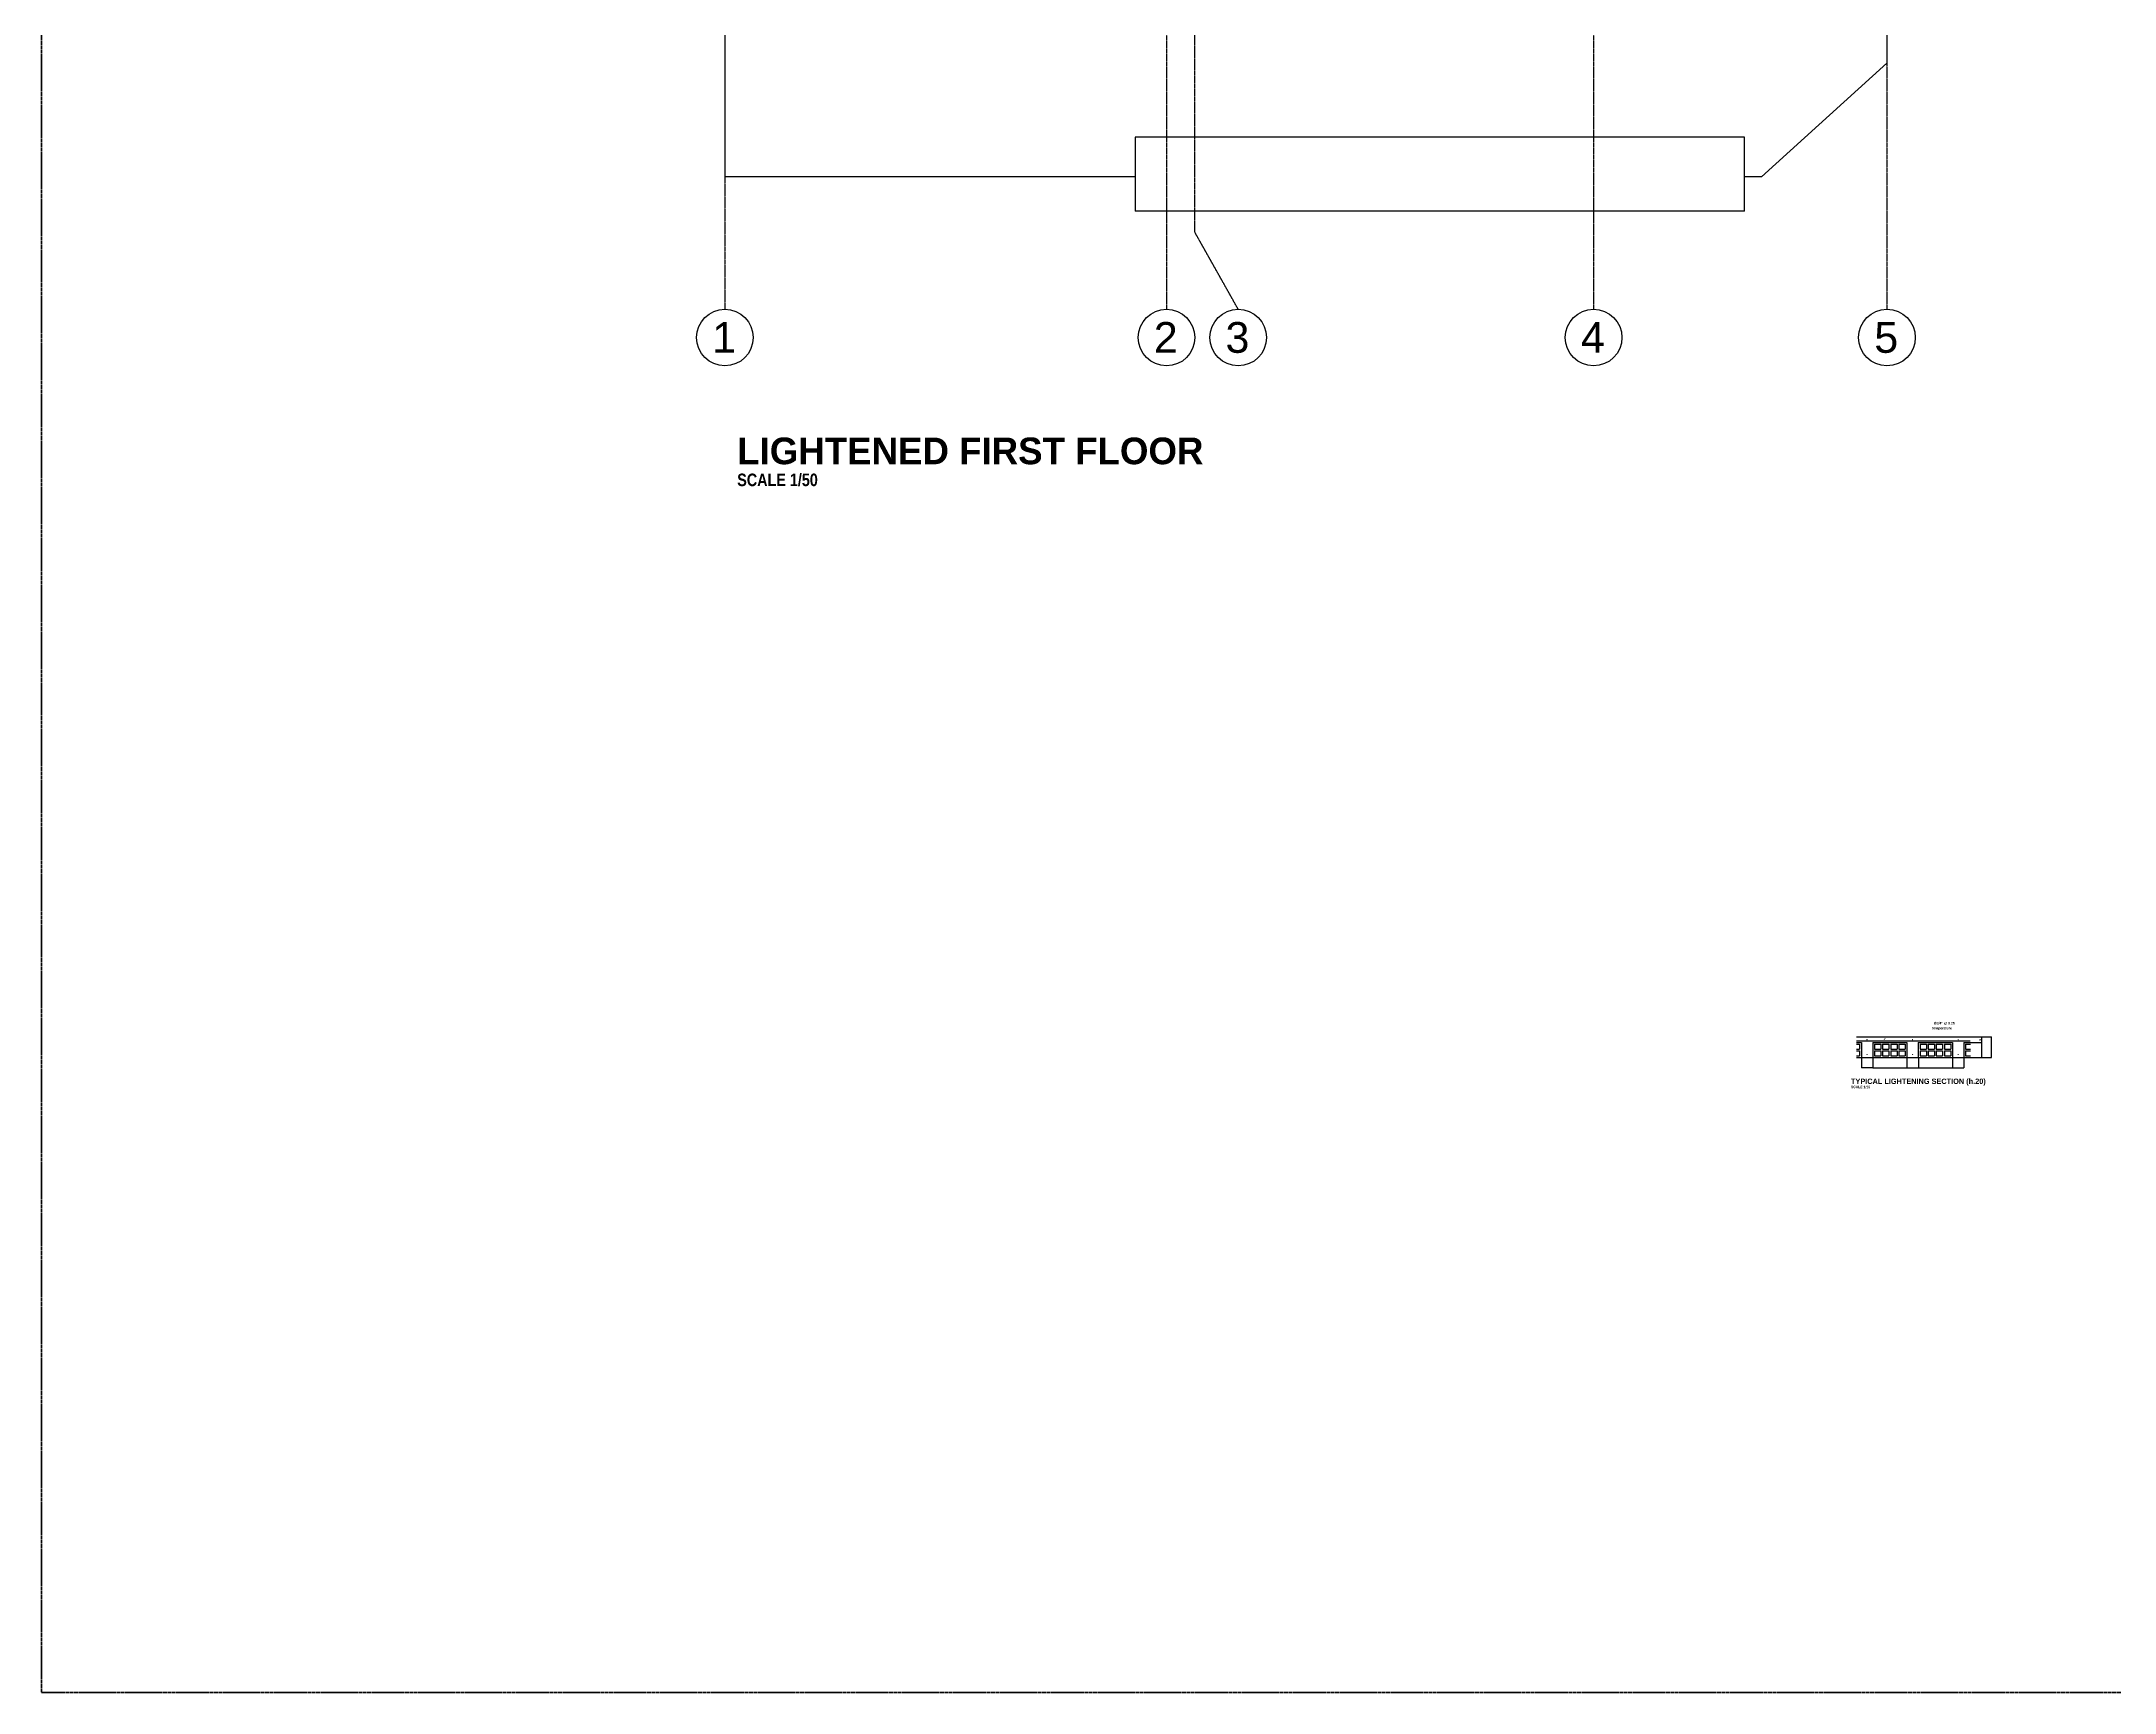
# Model space of a CAD drawing. Header units: millimetres. Extents: x -249630 to 95394, y -188036 to 109963.
# Drawn here: x 52280 to 70476, y -98829 to -84337 of the extents above; entities that cross this region are included whole.
import ezdxf

# ---------------------------------------------------------------- set-up
doc = ezdxf.new("R2010")
doc.units = ezdxf.units.MM
doc.header["$PDMODE"] = 2
for name, pattern in [('ACAD_ISO04W100', [30, 24, -3, 0, -3]), ('DASHED2', [9.525, 6.35, -3.175]), ('HID8', [10, 8, -2])]:
    doc.linetypes.add(name, pattern=pattern)
for name, color, linetype in [('EJES', 161, 'Continuous'), ('Layer1', 2, 'Continuous'), ('SOMBRA', 252, 'Continuous'), ('TEXTOS', 11, 'Continuous'), ('TITULOS', 180, 'Continuous'), ('VEREDA', 1, 'Continuous')]:
    doc.layers.add(name, color=color, linetype=linetype)
doc.styles.add('ARIAL', font='arial.ttf', dxfattribs={"height": 0.14})
doc.styles.add('COTAS', font='arial.ttf', dxfattribs={"width": 1.1})
doc.styles.add('DESCRIPCION(E)', font='swisscbi.ttf', dxfattribs={"width": 1.1, "oblique": 15, "height": 0.15})
doc.styles.add('TITULOS(E)', font='swisscbi.ttf', dxfattribs={"oblique": 15, "height": 0.23})
doc.dimstyles.new('Copy of COTA1-10', dxfattribs={"dimscale": 0.1, "dimtxt": 0.22, "dimasz": 0.12, "dimexe": 0.08, "dimexo": 0.05, "dimgap": 0.076, "dimtad": 2, "dimtih": 1, "dimtoh": 1, "dimzin": 4, "dimdsep": 46, "dimtxsty": 'COTAS', "dimblk": 'ARCHTICK', "dimcen": -0.1, "dimclrd": 141, "dimclre": 141, "dimclrt": 11, "dimadec": 0, "dimazin": 0, "dimtfac": 1, "dimtix": 1, "dimtmove": 1, "dimatfit": 3, "dimfxl": 1, "dimtolj": 1, "dimtzin": 0, "dimarcsym": 0})
doc.dimstyles.new('COTA1-10', dxfattribs={"dimscale": 0.1, "dimtxt": 0.22, "dimasz": 0.12, "dimexe": 0.08, "dimexo": 0.05, "dimgap": 0.076, "dimtad": 2, "dimzin": 4, "dimdsep": 46, "dimtxsty": 'COTAS', "dimblk": 'ARCHTICK', "dimcen": -0.1, "dimclrd": 141, "dimclre": 141, "dimclrt": 11, "dimadec": 0, "dimazin": 0, "dimtfac": 1, "dimtix": 1, "dimtmove": 1, "dimatfit": 3, "dimfxl": 1, "dimtolj": 1, "dimtzin": 0, "dimarcsym": 0})

# ---------------------------------------------------------------- blocks, each defined once
blk = doc.blocks.new('_ArchTick')
at = {"color": 0, "linetype": 'ByBlock', "const_width": 0.15}
blk.add_lwpolyline([(-0.5, -0.5), (0.5, 0.5)], dxfattribs=at)
blk = doc.blocks.new('*D425')
at = {"color": 141, "lineweight": -2, "transparency": 16777216}
for p, q in [((69311, -93074), (69396, -93074)), ((69396, -93255), (69396, -93074)), ((69311, -93255), (69396, -93255))]:
    blk.add_line(p, q, dxfattribs=at)
at = {"layer": 'Defpoints', "color": 0, "transparency": 16777216}
for p in [(69311, -93074), (69396, -93074), (69311, -93255)]:
    blk.add_point(p, dxfattribs=at)
at = {"color": 141, "lineweight": -2, "transparency": 16777216, "xscale": 0.012, "yscale": 0.012, "zscale": 0.012}
for p, rotation in [((69396, -93074), 90), ((69396, -93255), 270)]:
    blk.add_blockref('_ArchTick', p, dxfattribs=dict(at, rotation=rotation))
at = {"color": 11, "transparency": 16777216, "insert": (69396, -93164), "char_height": 0.022, "attachment_point": 5, "style": 'COTAS'}
blk.add_mtext('\\A1;.20', dxfattribs=at)
blk = doc.blocks.new('*D426')
at = {"color": 141, "lineweight": -2, "transparency": 16777216}
for p, q in [((68754, -93255), (68754, -93347)), ((69054, -93255), (69054, -93347)), ((68754, -93347), (69054, -93347))]:
    blk.add_line(p, q, dxfattribs=at)
at = {"layer": 'Defpoints', "color": 0, "transparency": 16777216}
for p in [(68754, -93255), (69054, -93255), (69054, -93347)]:
    blk.add_point(p, dxfattribs=at)
at = {"color": 141, "lineweight": -2, "transparency": 16777216, "xscale": 0.012, "yscale": 0.012, "zscale": 0.012, "rotation": 180}
blk.add_blockref('_ArchTick', (68754, -93347), dxfattribs=at)
at = {"color": 141, "lineweight": -2, "transparency": 16777216, "xscale": 0.012, "yscale": 0.012, "zscale": 0.012}
blk.add_blockref('_ArchTick', (69054, -93347), dxfattribs=at)
at = {"color": 11, "transparency": 16777216, "insert": (68904, -93347), "char_height": 0.022, "attachment_point": 5, "style": 'COTAS'}
blk.add_mtext('\\A1;.30', dxfattribs=at)
blk = doc.blocks.new('*D427')
at = {"color": 141, "lineweight": -2, "transparency": 16777216}
for p, q in [((68354, -93255), (68354, -93347)), ((68654, -93255), (68654, -93347)), ((68354, -93347), (68654, -93347))]:
    blk.add_line(p, q, dxfattribs=at)
at = {"layer": 'Defpoints', "color": 0, "transparency": 16777216}
for p in [(68354, -93255), (68654, -93255), (68654, -93347)]:
    blk.add_point(p, dxfattribs=at)
at = {"color": 141, "lineweight": -2, "transparency": 16777216, "xscale": 0.012, "yscale": 0.012, "zscale": 0.012, "rotation": 180}
blk.add_blockref('_ArchTick', (68354, -93347), dxfattribs=at)
at = {"color": 141, "lineweight": -2, "transparency": 16777216, "xscale": 0.012, "yscale": 0.012, "zscale": 0.012}
blk.add_blockref('_ArchTick', (68654, -93347), dxfattribs=at)
at = {"color": 11, "transparency": 16777216, "insert": (68504, -93347), "char_height": 0.022, "attachment_point": 5, "style": 'COTAS'}
blk.add_mtext('\\A1;.30', dxfattribs=at)
blk = doc.blocks.new('*D428')
at = {"color": 141, "lineweight": -2, "transparency": 16777216}
for p, q in [((68254, -93255), (68254, -93347)), ((68354, -93255), (68354, -93347)), ((68354, -93347), (68254, -93347))]:
    blk.add_line(p, q, dxfattribs=at)
at = {"layer": 'Defpoints', "color": 0, "transparency": 16777216}
for p in [(68254, -93255), (68354, -93255), (68254, -93347)]:
    blk.add_point(p, dxfattribs=at)
at = {"color": 141, "lineweight": -2, "transparency": 16777216, "xscale": 0.012, "yscale": 0.012, "zscale": 0.012, "rotation": 180}
blk.add_blockref('_ArchTick', (68254, -93347), dxfattribs=at)
at = {"color": 141, "lineweight": -2, "transparency": 16777216, "xscale": 0.012, "yscale": 0.012, "zscale": 0.012}
blk.add_blockref('_ArchTick', (68354, -93347), dxfattribs=at)
at = {"color": 11, "transparency": 16777216, "insert": (68304, -93347), "char_height": 0.022, "attachment_point": 5, "style": 'COTAS'}
blk.add_mtext('\\A1;.10', dxfattribs=at)
blk = doc.blocks.new('*D429')
at = {"color": 141, "lineweight": -2, "transparency": 16777216}
for p, q in [((68654, -93255), (68654, -93347)), ((68754, -93255), (68754, -93347)), ((68654, -93347), (68754, -93347))]:
    blk.add_line(p, q, dxfattribs=at)
at = {"layer": 'Defpoints', "color": 0, "transparency": 16777216}
for p in [(68654, -93255), (68754, -93255), (68754, -93347)]:
    blk.add_point(p, dxfattribs=at)
at = {"color": 141, "lineweight": -2, "transparency": 16777216, "xscale": 0.012, "yscale": 0.012, "zscale": 0.012, "rotation": 180}
blk.add_blockref('_ArchTick', (68654, -93347), dxfattribs=at)
at = {"color": 141, "lineweight": -2, "transparency": 16777216, "xscale": 0.012, "yscale": 0.012, "zscale": 0.012}
blk.add_blockref('_ArchTick', (68754, -93347), dxfattribs=at)
at = {"color": 11, "transparency": 16777216, "insert": (68704, -93347), "char_height": 0.022, "attachment_point": 5, "style": 'COTAS'}
blk.add_mtext('\\A1;.10', dxfattribs=at)
blk = doc.blocks.new('*D430')
at = {"color": 141, "lineweight": -2, "transparency": 16777216}
for p, q in [((69054, -93255), (69054, -93347)), ((69154, -93255), (69154, -93347)), ((69054, -93347), (69154, -93347))]:
    blk.add_line(p, q, dxfattribs=at)
at = {"layer": 'Defpoints', "color": 0, "transparency": 16777216}
for p in [(69054, -93255), (69154, -93255), (69154, -93347)]:
    blk.add_point(p, dxfattribs=at)
at = {"color": 141, "lineweight": -2, "transparency": 16777216, "xscale": 0.012, "yscale": 0.012, "zscale": 0.012, "rotation": 180}
blk.add_blockref('_ArchTick', (69054, -93347), dxfattribs=at)
at = {"color": 141, "lineweight": -2, "transparency": 16777216, "xscale": 0.012, "yscale": 0.012, "zscale": 0.012}
blk.add_blockref('_ArchTick', (69154, -93347), dxfattribs=at)
at = {"color": 11, "transparency": 16777216, "insert": (69104, -93347), "char_height": 0.022, "attachment_point": 5, "style": 'COTAS'}
blk.add_mtext('\\A1;.10', dxfattribs=at)
blk = doc.blocks.new('*D431')
at = {"color": 141, "lineweight": -2, "transparency": 16777216}
for p, q in [((69214, -93074), (69311, -93074)), ((69214, -93124), (69311, -93124)), ((69311, -93099), (69291, -93102)), ((69291, -93102), (69291, -93102)), ((69311, -93124), (69311, -93074))]:
    blk.add_line(p, q, dxfattribs=at)
at = {"layer": 'Defpoints', "color": 0, "transparency": 16777216}
for p in [(69214, -93074), (69214, -93124), (69311, -93074)]:
    blk.add_point(p, dxfattribs=at)
at = {"color": 141, "lineweight": -2, "transparency": 16777216, "xscale": 0.012, "yscale": 0.012, "zscale": 0.012}
for p, rotation in [((69311, -93074), 90), ((69311, -93124), 270)]:
    blk.add_blockref('_ArchTick', p, dxfattribs=dict(at, rotation=rotation))
at = {"color": 11, "transparency": 16777216, "insert": (69291, -93102), "char_height": 0.022, "attachment_point": 5, "style": 'COTAS'}
blk.add_mtext('\\A1;.05', dxfattribs=at)
blk = doc.blocks.new('*D432')
at = {"color": 141, "lineweight": -2, "transparency": 16777216}
for p, q in [((69214, -93124), (69311, -93124)), ((69311, -93255), (69311, -93124)), ((69214, -93255), (69311, -93255))]:
    blk.add_line(p, q, dxfattribs=at)
at = {"layer": 'Defpoints', "color": 0, "transparency": 16777216}
for p in [(69214, -93124), (69311, -93124), (69214, -93255)]:
    blk.add_point(p, dxfattribs=at)
at = {"color": 141, "lineweight": -2, "transparency": 16777216, "xscale": 0.012, "yscale": 0.012, "zscale": 0.012}
for p, rotation in [((69311, -93124), 90), ((69311, -93255), 270)]:
    blk.add_blockref('_ArchTick', p, dxfattribs=dict(at, rotation=rotation))
at = {"color": 11, "transparency": 16777216, "insert": (69311, -93189), "char_height": 0.022, "attachment_point": 5, "style": 'COTAS'}
blk.add_mtext('\\A1;.15', dxfattribs=at)

msp = doc.modelspace()

# ---------------------------------------------------------------- linework, layer by layer
at = {"color": 3, "linetype": 'Continuous'}
for p, q in [((68212.097, -93073.814), (69211.155, -93073.814)), ((68212.097, -93138.814), (68238.788, -93138.814)), ((68238.788, -93138.814), (68238.788, -93181.769)), ((68368.788, -93138.814), (68425.038, -93138.814)), ((68368.788, -93138.814), (68368.788, -93181.769)), ((68425.038, -93138.814), (68425.038, -93181.769)), ((68440.038, -93138.814), (68496.288, -93138.814)), ((68440.038, -93138.814), (68440.038, -93181.769)), ((68496.288, -93138.814), (68496.288, -93181.769)), ((68511.288, -93138.814), (68567.538, -93138.814)), ((68511.288, -93138.814), (68511.288, -93181.769)), ((68567.538, -93138.814), (68567.538, -93181.769)), ((68582.538, -93138.814), (68638.788, -93138.814)), ((68582.538, -93138.814), (68582.538, -93181.769)), ((68638.788, -93138.814), (68638.788, -93181.769)), ((68768.788, -93138.814), (68825.038, -93138.814)), ((68768.788, -93138.814), (68768.788, -93181.769)), ((68825.038, -93138.814), (68825.038, -93181.769)), ((68840.038, -93138.814), (68896.288, -93138.814)), ((68840.038, -93138.814), (68840.038, -93181.769)), ((68896.288, -93138.814), (68896.288, -93181.769)), ((68911.288, -93138.814), (68967.538, -93138.814)), ((68911.288, -93138.814), (68911.288, -93181.769)), ((68967.538, -93138.814), (68967.538, -93181.769)), ((68982.538, -93138.814), (69038.788, -93138.814)), ((68982.538, -93138.814), (68982.538, -93181.769)), ((69038.788, -93138.814), (69038.788, -93181.769)), ((69168.788, -93138.814), (69211.155, -93138.814)), ((69168.788, -93138.814), (69168.788, -93181.769)), ((68212.097, -93181.769), (68238.788, -93181.769)), ((68212.097, -93196.769), (68238.788, -93196.769)), ((68212.097, -93239.724), (68238.788, -93239.724)), ((68238.788, -93196.769), (68238.788, -93239.724)), ((68368.788, -93181.769), (68425.038, -93181.769)), ((68368.788, -93196.769), (68425.038, -93196.769)), ((68368.788, -93196.769), (68368.788, -93239.724)), ((68368.788, -93239.724), (68425.038, -93239.724)), ((68425.038, -93196.769), (68425.038, -93239.724)), ((68440.038, -93181.769), (68496.288, -93181.769)), ((68440.038, -93196.769), (68496.288, -93196.769)), ((68440.038, -93196.769), (68440.038, -93239.724)), ((68440.038, -93239.724), (68496.288, -93239.724)), ((68496.288, -93196.769), (68496.288, -93239.724)), ((68511.288, -93181.769), (68567.538, -93181.769)), ((68511.288, -93196.769), (68567.538, -93196.769)), ((68511.288, -93196.769), (68511.288, -93239.724)), ((68511.288, -93239.724), (68567.538, -93239.724)), ((68567.538, -93196.769), (68567.538, -93239.724)), ((68582.538, -93181.769), (68638.788, -93181.769)), ((68582.538, -93196.769), (68638.788, -93196.769)), ((68582.538, -93196.769), (68582.538, -93239.724)), ((68582.538, -93239.724), (68638.788, -93239.724)), ((68638.788, -93196.769), (68638.788, -93239.724)), ((68768.788, -93181.769), (68825.038, -93181.769)), ((68768.788, -93196.769), (68825.038, -93196.769)), ((68768.788, -93196.769), (68768.788, -93239.724)), ((68768.788, -93239.724), (68825.038, -93239.724)), ((68825.038, -93196.769), (68825.038, -93239.724)), ((68840.038, -93181.769), (68896.288, -93181.769)), ((68840.038, -93196.769), (68896.288, -93196.769)), ((68840.038, -93196.769), (68840.038, -93239.724)), ((68840.038, -93239.724), (68896.288, -93239.724)), ((68896.288, -93196.769), (68896.288, -93239.724)), ((68911.288, -93181.769), (68967.538, -93181.769)), ((68911.288, -93196.769), (68967.538, -93196.769)), ((68911.288, -93196.769), (68911.288, -93239.724)), ((68911.288, -93239.724), (68967.538, -93239.724)), ((68967.538, -93196.769), (68967.538, -93239.724)), ((68982.538, -93181.769), (69038.788, -93181.769)), ((68982.538, -93196.769), (69038.788, -93196.769)), ((68982.538, -93196.769), (68982.538, -93239.724)), ((68982.538, -93239.724), (69038.788, -93239.724)), ((69038.788, -93196.769), (69038.788, -93239.724)), ((69168.788, -93181.769), (69211.155, -93181.769)), ((69168.788, -93196.769), (69211.155, -93196.769)), ((69168.788, -93196.769), (69168.788, -93239.724)), ((69168.788, -93239.724), (69211.155, -93239.724))]:
    msp.add_line(p, q, dxfattribs=at)
at = {"color": 5, "linetype": 'HID8'}
msp.add_line((68212.097, -93108.814), (69211.155, -93108.814), dxfattribs=at)
at = {"color": 2, "linetype": 'Continuous'}
for p, q in [((68212.097, -93123.814), (68253.788, -93123.814)), ((68253.788, -93123.814), (68253.788, -93254.724)), ((68353.788, -93123.814), (68653.788, -93123.814)), ((68353.788, -93123.814), (68353.788, -93254.724)), ((68653.788, -93123.814), (68653.788, -93254.724)), ((68753.788, -93123.814), (69053.788, -93123.814)), ((68753.788, -93123.814), (68753.788, -93254.724)), ((69053.788, -93123.814), (69053.788, -93254.724)), ((69153.788, -93123.814), (69211.155, -93123.814)), ((69153.788, -93123.814), (69153.788, -93254.724)), ((68212.097, -93254.724), (69211.155, -93254.724))]:
    msp.add_line(p, q, dxfattribs=at)
at = {"color": 2, "linetype": 'Continuous', "const_width": 5}
for points in [[(68301.288, -93098.814, 1), (68306.288, -93098.814, 1)], [(68701.288, -93098.814, 1), (68706.288, -93098.814, 1)], [(69101.288, -93098.814, 1), (69106.288, -93098.814, 1)], [(68301.288, -93229.724, 1), (68306.288, -93229.724, 1)], [(68701.288, -93229.724, 1), (68706.288, -93229.724, 1)], [(69101.288, -93229.724, 1), (69106.288, -93229.724, 1)]]:
    msp.add_lwpolyline(points, format="xyb", close=True, dxfattribs=at)
at = {"color": 1, "linetype": 'Continuous'}
msp.add_solid([(68467.458, -93090.958), (68461.565, -93085.066), (68446.834, -93105.689)], dxfattribs=at)
at = {"layer": 'EJES', "linetype": 'ACAD_ISO04W100', "ltscale": 0.03}
for p, q in [((62155.069, -83883.747), (62155.069, -86687.422)), ((65903.83, -83883.747), (65903.83, -86687.422)), ((68478.83, -83883.747), (68478.83, -86687.422)), ((58278.83, -85476.638), (58278.83, -86687.422))]:
    msp.add_line(p, q, dxfattribs=at)
msp.add_lwpolyline([(62784.343, -86687.422), (62403.83, -86011.347), (62403.83, -83883.747)], dxfattribs=at)
at = {"layer": 'EJES'}
for centre in [(58278.83, -86936.047), (62155.069, -86936.047), (62784.343, -86936.047), (65903.83, -86936.047), (68478.83, -86936.047)]:
    msp.add_circle(centre, 248.625, dxfattribs=at)
at = {"layer": 'Layer1'}
msp.add_line((61878.83, -85176.638), (61878.83, -85826.638), dxfattribs=at)
for points in [[(67228.762, -85176.638), (61878.83, -85176.638)], [(67228.762, -85826.638), (67228.762, -85176.638)], [(67228.762, -85826.638), (61878.83, -85826.638)]]:
    msp.add_lwpolyline(points, dxfattribs=at)
at = {"layer": 'SOMBRA', "color": 3, "linetype": 'DASHED2', "lineweight": 90}
msp.add_lwpolyline([(52280.3, -98829.085), (95026.507, -98829.085), (95026.507, -55805.993), (52280.3, -55805.993)], close=True, dxfattribs=at)
at = {"layer": 'VEREDA'}
for p, q in [((68478.83, -62876.638), (68478.83, -84526.638)), ((58278.83, -83126.638), (58278.83, -85526.638)), ((68478.83, -84526.638), (67378.83, -85526.638)), ((61878.83, -85526.638), (58428.83, -85526.638)), ((67378.83, -85526.638), (67228.762, -85526.638))]:
    msp.add_line(p, q, dxfattribs=at)
msp.add_lwpolyline([(58428.83, -85526.638), (58278.83, -85526.638)], dxfattribs=at)

# ---------------------------------------------------------------- texts
at = {"layer": 'EJES', "style": 'ARIAL'}
for s, p in [('1', (58167.368, -87070.066)), ('2', (62043.607, -87070.066)), ('3', (62672.88, -87070.066)), ('4', (65792.368, -87070.066)), ('5', (68367.368, -87070.066))]:
    msp.add_text(s, height=270, dxfattribs=at).set_placement(p)
at = {"layer": 'TEXTOS', "linetype": 'ByBlock', "style": 'DESCRIPCION(E)'}
for s, height, p in [('SCALE 1/50', 110, (58387.266, -88240.314)), ('%%C1/4" @ 0.25', 22, (68889.677, -92964.881)), ('temperature', 22, (68874.198, -93008.541)), ('SCALE 1/10', 22, (68162.898, -93524.914))]:
    msp.add_text(s, height=height, dxfattribs=at).set_placement(p)
at = {"layer": 'TITULOS', "linetype": 'ByBlock', "style": 'TITULOS(E)', "width": 1.2}
for s, height, p in [('LIGHTENED FIRST FLOOR', 234, (58387.266, -88048.078)), ('TYPICAL LIGHTENING SECTION (h.20)', 46.8, (68162.898, -93487.55))]:
    msp.add_text(s, height=height, dxfattribs=at).set_placement(p)

# ---------------------------------------------------------------- dimensions: what is measured, and where the dimension line sits
dim = msp.add_linear_dim(base=(69310.794, -93073.814), p1=(69214.121, -93123.814), p2=(69214.121, -93073.814), angle=90, text='.05', dimstyle='Copy of COTA1-10')
dim.commit()
dim.dimension.update_dxf_attribs({"geometry": '*D431', "text_midpoint": (69290.586, -93102.436), "dimtype": 160})
for base, p1, p2, text, picture, middle in [((69310.794, -93123.814), (69214.121, -93254.724), (69214.121, -93123.814), '.15', '*D432', (69310.822, -93189.269)), ((69395.618, -93073.814), (69310.794, -93254.724), (69310.794, -93073.814), '.20', '*D425', (69395.647, -93164.269))]:
    dim = msp.add_linear_dim(base=base, p1=p1, p2=p2, angle=90, text=text, dimstyle='Copy of COTA1-10')
    dim.commit()
    dim.dimension.update_dxf_attribs({"geometry": picture, "text_midpoint": middle})
for base, p1, p2, text, picture, middle in [((68253.788, -93346.986), (68353.788, -93254.724), (68253.788, -93254.724), '.10', '*D428', (68303.788, -93347.004)), ((68653.788, -93346.986), (68353.788, -93254.724), (68653.788, -93254.724), '.30', '*D427', (68503.788, -93347.004)), ((68753.788, -93346.986), (68653.788, -93254.724), (68753.788, -93254.724), '.10', '*D429', (68703.788, -93347.004)), ((69053.788, -93346.986), (68753.788, -93254.724), (69053.788, -93254.724), '.30', '*D426', (68903.788, -93347.004)), ((69153.788, -93346.986), (69053.788, -93254.724), (69153.788, -93254.724), '.10', '*D430', (69103.788, -93347.004))]:
    dim = msp.add_linear_dim(base=base, p1=p1, p2=p2, text=text, dimstyle='COTA1-10')
    dim.commit()
    dim.dimension.update_dxf_attribs({"geometry": picture, "text_midpoint": middle})

doc.saveas('drawing.dxf')
